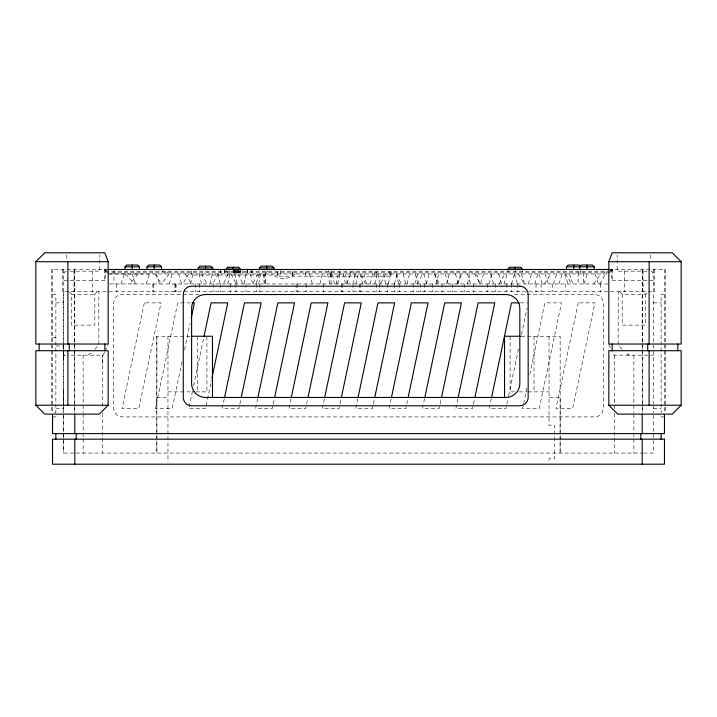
<?xml version="1.0" encoding="UTF-8"?>
<svg xmlns="http://www.w3.org/2000/svg" width="717" height="717" viewBox="0 0 717 717"><rect width="100%" height="100%" fill="white"/><g stroke="black" fill="none" stroke-linecap="round" stroke-linejoin="round"><path stroke-width="0.54" stroke-dasharray="3.58 2.69" d="M63.67 352.952L63.661 355.166L66.735 355.166M63.723 390.487L63.723 404.128L63.714 403.339M63.714 359.889L63.714 352.164M63.714 348.328L63.714 345.979L55.872 345.979M102.603 364.066L102.603 355.166L102.603 408.565M156.844 336.246L156.844 453.072L156.844 336.246L190.22 336.246M560.076 453.072L560.156 397.442L549.034 397.442M331.164 283.959L330.904 273.948M258.694 283.959L260.567 273.948M243.932 283.959L245.976 273.948M182.01 361.709L172.143 408.565L155.455 408.565L177.708 302.87L192.165 302.87M184.529 349.726L190.032 323.573M192.497 391.132L188.831 408.565L205.519 408.565L211.488 380.234M193.644 385.683L203.745 337.743M224.269 398.76L222.207 408.565L238.895 408.565L240.966 398.76M257.654 398.76L255.584 408.565L272.272 408.565L274.342 398.76M291.03 398.76L288.96 408.565L305.648 408.565L307.718 398.76M324.407 398.76L322.345 408.565L339.033 408.565L341.095 398.76M357.783 398.76L355.722 408.565L372.41 408.565L374.471 398.76M391.159 398.76L389.098 408.565L405.786 408.565L407.848 398.76M424.536 398.76L422.474 408.565L439.163 408.565L441.224 398.76M457.912 398.76L455.851 408.565L472.539 408.565L474.6 398.76M491.297 398.76L489.227 408.565L505.915 408.565L508.443 396.582M508.667 395.488L518.991 346.454M521.519 334.472L527.022 308.319M526.968 387.861L522.603 408.565L539.292 408.565L561.545 302.87L544.857 302.87L529.72 374.785M336.148 283.959L338.352 273.948M227.701 283.959L229.951 273.948M352.863 283.959L355.139 273.948M319.988 283.959L322.292 273.948M370.214 283.959L372.589 273.948M337.582 283.959L339.983 273.948M388.238 283.959L390.693 273.948M209.911 283.959L212.375 273.948M355.856 283.959L358.33 273.948M406.951 283.959L409.497 273.948M374.803 283.959L377.375 273.948M426.355 283.959L429.008 273.948M394.44 283.959L397.119 273.948M190.462 283.959L193.151 273.948M259.312 273.948L255.987 283.959M446.494 283.959L449.236 273.948M414.811 283.959L417.572 273.948M467.385 283.959L470.227 273.948M435.909 283.959L438.786 273.948M169.257 283.959L172.188 273.948M489.039 283.959L491.987 273.948M457.769 283.959L460.753 273.948M483.509 273.948L480.435 283.959L474.744 273.948M511.481 283.959L514.546 273.948M534.765 283.959L537.929 273.948M503.908 283.959L507.098 273.948M146.143 283.959L149.477 273.948M558.893 283.959L562.164 273.948M528.214 283.959L531.521 273.948M583.889 283.959L587.286 273.948M553.381 283.959L556.813 273.948M121.003 283.959L124.48 273.948M346.221 283.959L350.685 273.948M228.105 273.948L223.345 283.959M257.573 273.948L252.796 283.959M104.53 352.28L103.158 355.166L68.169 355.166M104.978 351.321L108.168 344.59M385.504 273.948L380.682 283.959M417.518 283.959L422.609 273.948M456.837 283.959L462.295 273.948M599.815 283.959L605.444 273.948M218.38 273.948L212.492 283.959M188.741 273.948L182.754 283.959M499.023 283.959L504.885 273.948M544.472 283.959L550.808 273.948M593.721 283.959L600.604 273.948M169.104 273.948L161.397 283.959M137.987 273.948L129.974 283.959M94.994 349.251L98.821 344.59L98.821 291.747M68.949 291.747L71.449 294.248L71.449 325.124L94.814 325.124L94.814 294.248L97.324 291.747M619.676 291.747L622.186 294.248L645.551 294.248L648.051 291.747M295.117 273.948C288.888 280.096 278.375 279.926 272.075 273.948M91.202 352.952L87.68 355.166L88.469 354.807M108.168 269.493L51.427 269.493L51.427 413.019M608.832 269.493L665.573 269.493L665.573 413.019M106.932 270.605L104.834 270.605L104.834 269.493M610.068 270.605L612.874 270.605L612.874 269.493M69.899 271.16L99.824 271.16L99.824 254.965M647.101 271.16L617.176 271.16L617.176 254.965M105.39 271.716L611.61 271.716M63.661 272.827L64.781 272.827L64.781 271.716L65.892 271.716L65.892 270.605M105.39 272.827L611.61 272.827M653.339 272.827L652.219 272.827L652.219 271.716L651.108 271.716L651.108 270.605M108.168 273.948L609.056 273.948M63.661 280.616L105.39 280.616L105.39 269.493M653.339 280.616L611.61 280.616L611.61 269.493M109.244 283.959L608.832 283.959M71.449 294.248L94.814 294.248M52.538 294.526L55.872 294.526L55.872 412.741L52.538 412.741M199.209 294.526L122.078 294.526A8.344 8.344 0 0 0 113.734 302.87L113.734 408.565A8.344 8.344 0 0 0 122.078 416.909L594.922 416.909A8.344 8.344 0 0 0 603.266 408.565L603.266 302.87A8.344 8.344 0 0 0 594.922 294.526L512.207 294.526M664.462 294.526L661.128 294.526L661.128 412.741M55.872 302.87L63.741 302.87M520.381 302.87L528.169 302.87M653.339 302.87L661.128 302.87M521.214 336.246L560.156 336.246L560.156 453.072M52.538 337.635L55.872 337.635M648.025 355.166L613.842 355.166L612.47 352.28M650.731 355.166L653.339 355.166M167.966 391.876L194.674 391.876M195.786 391.876L206.908 391.876L206.908 336.246M514.537 391.876L510.092 391.876L510.092 336.246M518.991 391.876L526.78 391.876M527.891 391.876L549.034 391.876M156.844 397.442L167.966 397.442M55.872 408.565L63.741 408.565M653.339 408.565L661.128 408.565M52.538 416.909L55.872 416.909L55.872 415.797M664.462 416.909L661.128 416.909L661.128 415.797M73.779 453.072L63.661 453.072L63.661 414.13M75.984 453.072L642.665 453.072M643.597 453.072L653.339 453.072L653.339 414.13M109.28 273.948L149.315 274.055M64.629 355.166L63.741 355.166M628.531 354.807L629.32 355.166L625.798 352.952M125.269 273.948L134.411 283.959M365.58 283.959L360.911 273.948M622.006 349.251L618.179 344.59L618.179 291.747M154.791 273.948L161.773 283.959M185.246 273.948L191.995 283.959M565.319 273.948L571.879 283.959M518.283 273.948L524.351 283.959M230.999 273.948L236.359 283.959M201.522 273.948L206.908 283.959M434.224 273.948L439.476 283.959M396.376 273.948L401.287 283.959M608.832 344.59L612.022 351.321M238.349 273.948L242.704 283.959M362.65 283.959L360.31 273.948M309.305 273.948L312.415 283.959M564.575 273.948L568.052 283.959M595.002 273.948L598.453 283.959M539.014 273.948L542.366 283.959M132.152 273.948L135.504 283.959M569.603 273.948L572.946 283.959M514.34 273.948L517.566 283.959M545.108 273.948L548.335 283.959M490.5 273.948L493.637 283.959M521.474 273.948L524.584 283.959M156.396 273.948L159.488 283.959M467.493 273.948L470.522 283.959M498.673 273.948L501.658 283.959M445.293 273.948L448.206 283.959M476.671 273.948L479.548 283.959M178.667 273.948L181.5 283.959M423.864 273.948L426.669 283.959M455.447 273.948L458.244 283.959M403.169 273.948L405.894 283.959M434.995 273.948L437.684 283.959M383.228 273.948L385.845 283.959M415.277 273.948L417.859 283.959M199.102 273.948L201.692 283.959M363.976 273.948L366.504 283.959M396.259 273.948L398.76 283.959M345.424 273.948L347.862 283.959M377.949 273.948L380.351 283.959M327.535 273.948L329.937 283.959M217.816 273.948L220.191 283.959M343.309 273.948L345.549 283.959M234.916 273.948L237.085 283.959M334.355 283.959L332.545 273.948M250.511 273.948L252.474 283.959M264.34 273.948L265.2 283.959M263.453 273.948L264.223 283.959M63.723 345.979L63.723 347.046M664.462 269.493L664.462 413.503M654.442 269.493L654.451 291.747L62.549 291.747L62.639 269.493M653.339 269.493L653.339 404.119M653.339 405.23L653.339 413.019M650.552 254.965L650.552 260.361M645.551 294.248L645.551 325.124L622.186 325.124L622.186 294.248M643.041 271.16L643.041 291.747M642.674 269.493L642.674 344.035M642.674 345.146L642.674 414.13M642.208 269.493L642.208 342.054M642.208 343.174L642.208 413.503M633.864 355.166L633.864 404.119M633.864 405.23L633.864 413.019M633.864 414.13L633.864 453.072M624.686 271.16L624.686 291.747M614.397 355.166L614.397 408.565M614.397 413.019L614.397 453.072M612.73 269.493L612.73 280.616M612.166 269.493L612.166 270.605M611.054 270.605L611.054 271.716M610.418 269.493L610.418 270.605M606.537 271.716L606.537 272.827M604.673 271.716L604.673 272.827M600.487 283.959L600.487 291.747M583.638 272.827L583.638 283.959M580.618 270.605L580.618 271.716M580.438 271.716L580.438 272.827M578.135 272.827L578.135 283.959M565.22 283.959L565.22 291.747M552.69 283.959L552.69 291.747M549.034 336.246L549.034 425.253L554.591 425.253L554.591 458.629L549.034 458.629L549.034 461.972M541.066 283.959L541.066 291.747M536.02 283.959L536.02 291.747M534.013 336.246L534.013 391.876M522.433 269.045L522.433 271.716M517.773 283.959L517.773 291.747M515.209 269.045L515.209 271.716M511.239 283.959L511.239 291.747M507.977 269.045L507.977 271.716M506.829 283.959L506.829 291.747M495.322 283.959L495.322 291.747M487.327 283.959L487.327 291.747M473.659 283.959L473.659 291.747M464.231 283.959L464.311 291.747M452.768 283.959L452.768 291.747M441.932 283.959L441.932 291.747M432.629 283.959L432.629 291.747M424.715 283.959L424.715 291.747M420.395 283.959L420.395 291.747M413.243 283.959L413.243 291.747M399.62 283.959L399.62 291.747M394.547 283.959L394.547 291.747M391.034 271.716L391.034 276.17L277.604 276.17L277.604 271.716M389.797 271.716L389.797 276.17M387.718 283.959L387.718 291.747M379.562 283.959L379.562 291.747M376.542 283.959L376.542 291.747M376.174 271.716L376.174 276.17M374.803 271.716L374.803 276.17M360.212 283.959L360.212 291.747M359.199 283.959L359.199 291.747M354.996 271.716L354.996 276.17M353.024 283.959L353.024 291.747M350.12 271.716L350.12 276.17M342.502 283.959L342.502 291.747M341.552 283.959L341.552 291.747M339.84 271.716L339.84 276.17M331.146 271.716L331.146 276.17M330.86 272.827L330.86 277.802M329.748 271.716L329.748 272.827M328.628 270.605L328.628 271.716M323.546 283.959L323.546 291.747M306.132 283.959L306.132 291.747M305.612 271.716L305.612 276.17M297.304 283.959L297.304 291.747M296.121 283.959L296.121 291.747M292.653 271.716L292.653 276.17M292.482 271.716L292.482 276.17M280.616 270.605L280.616 275.059L191.609 275.059L191.609 270.605M267.701 270.605L267.701 271.716M266.59 271.716L266.59 272.827M265.478 272.827L265.478 283.959M259.805 283.959L259.805 291.747M256.847 283.959L256.847 291.747M251.999 270.605L252.079 272.827M251.757 270.605L251.757 272.827M247.607 270.605L247.715 272.827M247.499 270.605L247.571 272.827M247.401 270.605L247.401 272.827M246.048 283.959L246.048 291.747M242.633 270.605L242.633 272.827M240.491 269.045L240.491 271.716M240.177 270.605L240.177 272.827M239.532 270.605L239.514 272.827M238.591 270.605L238.591 272.827M238.385 270.605L238.385 272.827M238.187 270.605L238.187 272.827M237.972 270.605L237.972 272.827M237.757 270.605L237.757 272.827M237.139 270.605L237.139 272.827M236.502 270.605L236.502 272.827M235.965 283.959L235.965 291.747M235.938 270.605L235.938 272.827M235.714 270.605L235.714 272.827M235.579 270.605L235.543 272.827M235.104 270.605L235.104 272.827M234.665 270.605L234.665 272.827M234.611 270.605L234.611 272.827M234.45 270.605L234.45 272.827M234.298 270.605L234.298 272.827M234.038 270.605L234.038 272.827M233.832 270.605L233.832 272.827M233.617 270.605L233.617 272.827M233.267 269.045L233.267 271.716M230.713 283.959L230.713 291.747M229.592 270.605L229.592 272.827M228.015 270.605L228.015 272.827M226.034 269.045L226.034 271.716M224.833 270.605L224.833 272.827M224.618 270.605L224.618 272.827M224.52 270.605L224.52 272.827M220.477 270.605L220.477 272.827M220.325 283.959L220.325 291.747M220.227 270.605L220.155 272.827M213.863 283.959L213.863 291.747M199.487 283.959L199.487 291.747M197.453 336.246L197.453 391.876M195.409 283.959L195.409 291.747M176.104 283.959L176.104 291.747M175.226 283.959L175.226 291.747M174.921 283.959L174.921 291.747M167.966 336.246L167.966 461.972M167.339 271.716L167.339 272.827M165.098 271.716L165.098 272.827M162.858 270.605L162.858 271.716M153.196 283.959L153.196 291.747M152.945 283.959L152.945 291.747M116.513 283.959L116.513 291.747M114.012 270.605L113.931 283.959M105.946 270.605L105.946 271.716M104.27 269.493L104.27 280.616M102.603 413.019L102.603 453.072M92.314 271.16L92.314 291.747M83.136 355.166L83.136 413.019M83.136 414.13L83.136 453.072M74.792 269.493L74.792 342.054M74.792 343.174L74.792 413.503M74.326 269.493L74.326 344.035M74.326 345.146L74.326 414.13M73.959 271.16L73.959 291.747M66.448 254.965L66.448 260.361M63.741 291.747L63.741 413.019M63.741 414.13L63.741 453.072M63.661 269.493L63.661 413.019M52.538 269.493L52.538 413.503M144.323 302.87L122.078 408.565L138.766 408.565L161.02 302.87L144.323 302.87M578.234 302.87L555.98 408.565L572.677 408.565L594.922 302.87L578.234 302.87"/><path stroke-width="1.08" d="M191.179 318.124L194.397 302.87L192.165 302.87M203.969 336.649L211.085 302.87L227.773 302.87L211.945 378.056M224.502 397.666L244.461 302.87L261.149 302.87L241.19 397.666M257.878 397.666L277.837 302.87L294.526 302.87L274.566 397.666M291.254 397.666L311.214 302.87L327.902 302.87L307.943 397.666M324.631 397.666L344.59 302.87L361.278 302.87L341.328 397.666M358.016 397.666L377.967 302.87L394.655 302.87L374.704 397.666M391.392 397.666L411.352 302.87L428.04 302.87L408.081 397.666M424.769 397.666L444.728 302.87L461.416 302.87L441.457 397.666M458.145 397.666L478.105 302.87L494.793 302.87L474.833 397.666M491.521 397.666L511.481 302.87L519.269 302.87M608.832 261.705L612.166 252.805L672.25 252.805L681.15 261.705L681.15 344.035L608.832 344.035L608.832 261.705L681.15 261.705M125.018 269.493L125.018 266.823L126.703 265.039L137.789 265.039L139.474 266.823L139.474 269.493M147.048 269.493L147.048 266.823L148.733 265.039L159.81 265.039L161.504 266.823L161.504 269.493M198.295 269.717L198.295 267.934L199.98 266.159L211.058 266.159L212.743 267.934L212.743 269.717M259.482 269.717L259.482 267.934L261.167 266.159L272.254 266.159L273.939 267.934L273.939 269.717M566.484 269.493L566.484 266.823L568.169 265.039L579.246 265.039L580.376 266.231M35.85 261.705L44.75 252.805L104.834 252.805L108.168 261.705L108.168 344.035L35.85 344.035L35.85 261.705L108.168 261.705M108.168 405.23L99.269 414.13L44.75 414.13L35.85 405.23L35.85 350.712L108.168 350.712L108.168 405.23L35.85 405.23M681.15 405.23L672.25 414.13L617.731 414.13L608.832 405.23L608.832 350.712L681.15 350.712L681.15 405.23L608.832 405.23M125.018 266.823L139.474 266.823M147.048 266.823L161.504 266.823M566.484 266.823L594.196 266.823L594.196 269.493M198.295 267.934L212.743 267.934M259.482 267.934L273.939 267.934M107.622 269.493L609.369 269.493M191.161 336.246L212.474 336.246L212.474 397.442M520.39 336.246L504.526 336.246L504.526 397.442M594.196 266.823L592.511 265.039L581.433 265.039L579.748 266.823L579.748 269.493M677.816 344.035L677.816 350.712M664.462 414.471L664.462 433.597L52.538 433.597L52.538 414.471M661.128 433.597L661.128 439.163M649.118 261.705L649.118 344.035M649.118 350.712L649.118 405.23M647.738 344.035L647.738 350.712M642.208 414.623L642.208 433.597M642.208 439.163L642.208 464.195M640.828 433.597L640.828 439.163M612.166 344.035L612.166 350.712M586.972 265.039L586.972 269.493M573.708 265.039L573.708 269.493M515.209 267.271L515.209 269.045M266.715 266.159L266.715 269.717M233.267 267.271L233.267 269.045M205.519 266.159L205.519 269.717M154.272 265.039L154.272 269.493M132.251 265.039L132.251 269.493M104.834 344.035L104.834 350.712M76.172 433.597L76.172 439.163M74.792 414.623L74.792 433.597M74.792 439.163L74.792 464.195M69.262 344.035L69.262 350.712M67.882 261.705L67.882 344.035M67.882 350.712L67.882 405.23M55.872 433.597L55.872 439.163M39.184 344.035L39.184 350.712M227.719 267.271L226.034 269.045L240.491 269.045L238.806 267.271L227.719 267.271M509.67 267.271L507.977 269.045L522.433 269.045L520.748 267.271L509.67 267.271M519.825 286.182L191.609 286.182A8.344 8.344 0 0 0 183.265 294.526L183.265 397.442A8.344 8.344 0 0 0 191.609 405.786L519.825 405.786A8.344 8.344 0 0 0 528.169 397.442L528.169 294.526A8.344 8.344 0 0 0 519.825 286.182M505.915 294.526L205.519 294.526A13.91 13.91 0 0 0 191.609 308.435L191.609 383.532A13.91 13.91 0 0 0 205.519 397.442L505.915 397.442A13.91 13.91 0 0 0 519.825 383.532L519.825 308.435A13.91 13.91 0 0 0 505.915 294.526M664.462 439.163L52.538 439.163L52.538 464.195L664.462 464.195L664.462 439.163"/></g></svg>
